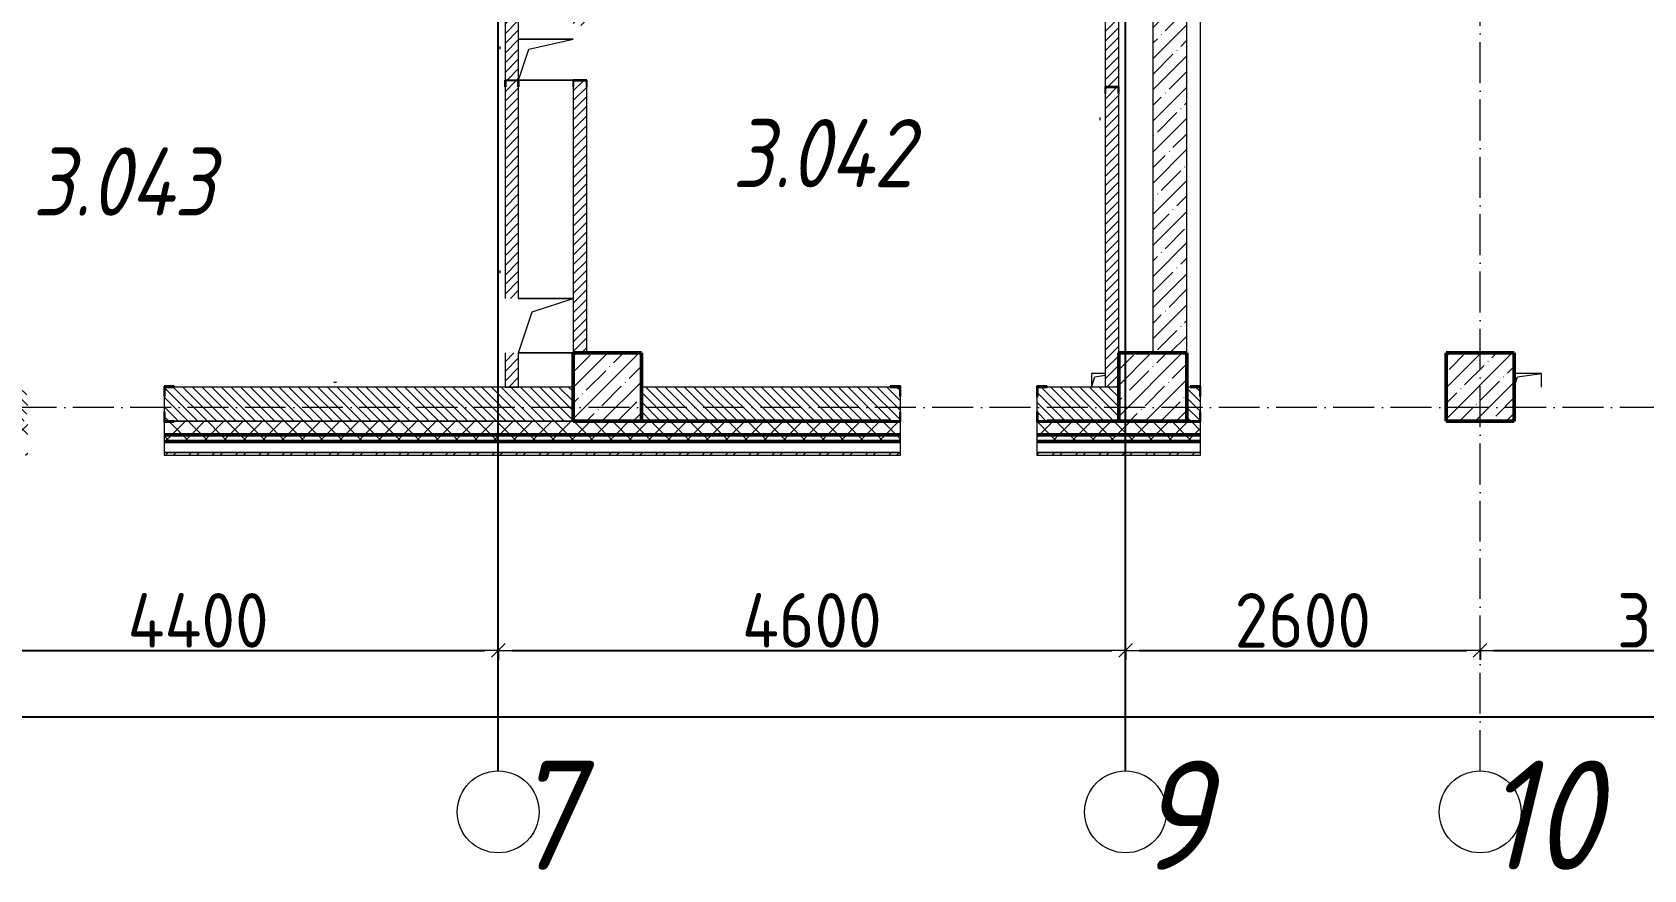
# Model space of a CAD drawing. Header units: millimetres. Extents: x -401725 to 250493, y 305116 to 802890.
# Drawn here: x 148862 to 160679, y 453809 to 459947 of the extents above; entities that cross this region are included whole.
import ezdxf

# ---------------------------------------------------------------- set-up
doc = ezdxf.new("R2010")
doc.units = ezdxf.units.MM
doc.linetypes.add('50_200_ШТРИХ_1Т_ш5_п1_п1_', pattern=[700, 500, -100, 0, -100])
for name, color, linetype, lineweight in [('A-____-____-DIMS', 7, 'Continuous', 9), ('A-DETL-____-OTLN-4', 7, 'Continuous', 18), ('A-FLOR-____-OTLN', 7, 'Continuous', 9), ('A-GENM-____-MCUT', 7, 'Continuous', 25), ('A-GENM-____-OTLN', 7, 'Continuous', 9), ('A-GENM-____-OTLN-1', 7, 'Continuous', 25), ('A-WALL-____-MCUT-1', 7, 'Continuous', 9), ('A-WALL-____-MCUT-2', 7, 'Continuous', 50), ('A-WALL-____-MCUT-3', 7, 'Continuous', 9), ('A-WALL-____-PATT-1', 7, 'Continuous', 9), ('A-WALL-FNSH-MCUT-1', 7, 'Continuous', 9), ('S-COLS-____-MCUT', 7, 'Continuous', 50), ('S-COLS-____-OTLN', 7, 'Continuous', 9), ('S-GRID-____-IDEN', 7, 'Continuous', 9), ('S-GRID-____-OTLN-1', 7, '50_200_ШТРИХ_1Т_ш5_п1_п1_', 9), ('Марки помещений', 7, 'Continuous', 9)]:
    doc.layers.add(name, color=color, linetype=linetype, lineweight=lineweight)
doc.styles.add('ISOCPEUR_I', font='isocpeui.ttf', dxfattribs={"width": 0.9, "height": 2.5})
doc.styles.add('ISOCPEUR_I_2', font='isocpeui.ttf', dxfattribs={"width": 0.85, "height": 2.3})
doc.styles.add('СПДС', font='isocpeur.ttf', dxfattribs={"width": 0.9})
doc.dimstyles.new('Размера А3', dxfattribs={"dimtxt": 200, "dimasz": 100, "dimexe": 70, "dimexo": 100, "dimgap": 20, "dimtad": 1, "dimdec": 0, "dimrnd": 10, "dimzin": 0, "dimdsep": 46, "dimtxsty": 'СПДС', "dimblk": 'ARROWHEAD_6', "dimcen": 1, "dimclrd": 256, "dimclre": 256, "dimclrt": 256, "dimazin": 0, "dimtfac": 1, "dimtdec": 0, "dimtmove": 2, "dimatfit": 3, "dimfxl": 1, "dimtolj": 1, "dimtzin": 0, "dimarcsym": 0})
pattern_1 = [(135, (142429.057, 459015.94), (-35.35534, -35.35534), [])]
pattern_2 = [(45, (142429.06, 459015.94), (-114.0493, 114.0493), []), (45, (142543.1, 459015.94), (-114.0493, 114.0493), [201.612, -40.322, 3.353, -36.97])]
pattern_3 = [(45, (142429.06, 459015.94), (-70.71068, 70.71068), []), (135, (142429.06, 459015.94), (-70.71068, -70.71068), [])]
pattern_4 = [(45, (142429.057, 459015.94), (-35.35534, 35.35534), [])]

# ---------------------------------------------------------------- blocks, each defined once
blk = doc.blocks.new('BSC_Колонна _Прямоугольная - 500х500-V69-АР1_План отверстий 3 этажа в осях 1-64_А-ГГ')
at = {"layer": 'S-COLS-____-OTLN'}
h = blk.add_hatch(dxfattribs=at)
h.set_pattern_fill('FP_106', color=256, style=0, pattern_type=2)
h.set_pattern_definition([(45, (-10650, 1668.96), (-114.0493, 114.0493), []), (45, (-10535.95, 1668.96), (-114.0493, 114.0493), [201.612, -40.322, 3.353, -36.97])])
h.paths.add_polyline_path([(-250, -250), (250, -250), (250, 250), (-250, 250)], flags=0)
at = {"layer": 'S-COLS-____-MCUT'}
for p, q in [((250, 250), (-250, 250)), ((-250, 250), (-250, -250)), ((250, -250), (250, 250)), ((-250, -250), (250, -250))]:
    blk.add_line(p, q, dxfattribs=at)
blk = doc.blocks.new('BSC_Колонна _Прямоугольная - 500х500-V149-АР1_План отверстий 3 этажа в осях 1-64_А-ГГ')
at = {"layer": 'S-COLS-____-OTLN'}
h = blk.add_hatch(dxfattribs=at)
h.set_pattern_fill('FP_172', color=256, style=0, pattern_type=2)
h.set_pattern_definition([(45, (-14650, 1668.96), (-114.0493, 114.0493), []), (45, (-14535.95, 1668.96), (-114.0493, 114.0493), [201.612, -40.322, 3.353, -36.97])])
h.paths.add_polyline_path([(-250, -250), (250, -250), (250, 250), (-250, 250), (-250, -177)], flags=0)
at = {"layer": 'S-COLS-____-MCUT'}
for p, q in [((250, 250), (-250, 250)), ((-250, 250), (-250, -250)), ((250, -250), (250, 250)), ((-250, -250), (250, -250))]:
    blk.add_line(p, q, dxfattribs=at)
blk = doc.blocks.new('Фахверк_СКБ_Уголок - 250_2700-27497298-АР1_План отверстий 3 этажа в осях 1-64_А-ГГ')
at = {"layer": 'A-GENM-____-MCUT'}
for p, q in [((200, 181), (125, 181)), ((125, 181), (125, 106)), ((131, 106), (131, 175)), ((131, 175), (200, 175)), ((200, 175), (200, 181)), ((125, 106), (131, 106)), ((131, -6), (125, -6)), ((125, -6), (125, -81)), ((125, -81), (200, -81)), ((131, -75), (131, -6)), ((200, -75), (131, -75)), ((200, -81), (200, -75))]:
    blk.add_line(p, q, dxfattribs=at)
blk = doc.blocks.new('Фахверк_СКБ_Уголок - 250_2700_1-27501432-АР1_План отверстий 3 этажа в осях 1-64_А-ГГ')
at = {"layer": 'A-GENM-____-MCUT'}
for p, q in [((200, 181), (125, 181)), ((125, 181), (125, 106)), ((131, 106), (131, 175)), ((131, 175), (200, 175)), ((200, 175), (200, 181)), ((125, 106), (131, 106)), ((131, -6), (125, -6)), ((125, -6), (125, -81)), ((125, -81), (200, -81)), ((131, -75), (131, -6)), ((200, -75), (131, -75)), ((200, -81), (200, -75))]:
    blk.add_line(p, q, dxfattribs=at)
blk = doc.blocks.new('154_Фахверк_СКБ_Швеллер - Тип_100_3960-28331862-АР1_План отверстий 3 этажа в осях 1-64_А-ГГ')
at = {"layer": 'A-GENM-____-MCUT'}
for p, q in [((175, 50), (125, 50)), ((125, 50), (125, -50)), ((128, 47), (175, 47)), ((128, -47), (128, 47)), ((175, 47), (175, 50)), ((125, -50), (175, -50)), ((175, -47), (128, -47)), ((175, -50), (175, -47))]:
    blk.add_line(p, q, dxfattribs=at)
blk = doc.blocks.new('154_Фахверк_СКБ_Швеллер - Тип_100_3960-28333271-АР1_План отверстий 3 этажа в осях 1-64_А-ГГ')
at = {"layer": 'A-GENM-____-MCUT'}
for p, q in [((125, 50), (175, 50)), ((125, -50), (125, 50)), ((128, 47), (128, -47)), ((175, 47), (128, 47)), ((175, 50), (175, 47)), ((175, -50), (125, -50)), ((128, -47), (175, -47)), ((175, -47), (175, -50))]:
    blk.add_line(p, q, dxfattribs=at)
blk = doc.blocks.new('AR_Отверстие прямоугольное _в плите_ - AR_Отверстие прямоугольное _в плите_-30459211-АР1_План отверстий 3 этажа в осях 1-64_А-ГГ')
at = {"layer": 'A-GENM-____-OTLN'}
for p, q in [((200, 200), (-200, 200)), ((-100, 100), (200, 200)), ((-200, -200), (-100, 100)), ((-200, -200), (200, -200))]:
    blk.add_line(p, q, dxfattribs=at)
blk = doc.blocks.new('AR_Отверстие прямоугольное _в плите_ - AR_Отверстие прямоугольное _в плите_-30459214-АР1_План отверстий 3 этажа в осях 1-64_А-ГГ')
at = {"layer": 'A-GENM-____-OTLN'}
for p, q in [((200, 150), (-200, 150)), ((-125, 75), (200, 150)), ((-200, -150), (-125, 75)), ((-200, -150), (200, -150))]:
    blk.add_line(p, q, dxfattribs=at)
blk = doc.blocks.new('AR_Отверстие прямоугольное _в плите_ - AR_Отверстие прямоугольное _в плите_-V176-АР1_План отверстий 3 этажа в осях 1-64_А-ГГ')
at = {"layer": 'A-GENM-____-OTLN'}
for p, q in [((0, 50), (-100, 50)), ((-100, 50), (-100, -50)), ((-100, -50), (-75, 25)), ((-75, 25), (0, 36))]:
    blk.add_line(p, q, dxfattribs=at)
blk = doc.blocks.new('AR_Отверстие прямоугольное _в плите_ - AR_Отверстие прямоугольное _в плите_-30510712-АР1_План отверстий 3 этажа в осях 1-64_А-ГГ')
at = {"layer": 'A-GENM-____-OTLN'}
for p, q in [((100, 50), (-100, 50)), ((-100, -50), (-75, 25)), ((-75, 25), (100, 50)), ((100, -50), (100, 50))]:
    blk.add_line(p, q, dxfattribs=at)
blk = doc.blocks.new('Ось сетки - Круг_Ø6_00__ISO-2_5_0_9K_-25732049-АР1_План отверстий 3 этажа в осях 1-64_А-ГГ')
at = {"layer": 'S-GRID-____-IDEN'}
blk.add_circle((0, 0), 3, dxfattribs=at)
blk = doc.blocks.new('ARROWHEAD_6')
at = {"color": 0, "linetype": 'Continuous'}
for p, q in [((0, 0), (-1, 0)), ((-0.5, -0.5), (0.5, 0.5))]:
    blk.add_line(p, q, dxfattribs=at)
blk = doc.blocks.new('*D2516')
at = {"layer": 'A-____-____-DIMS', "lineweight": -2, "transparency": 16777216}
for p, q in [((147879, 455423), (147879, 455347)), ((147979, 455417), (152179, 455417)), ((152279, 455423), (152279, 455347))]:
    blk.add_line(p, q, dxfattribs=at)
at = {"layer": 'Defpoints', "color": 0, "transparency": 16777216}
for p in [(147879, 455523), (152279, 455523), (152279, 455417)]:
    blk.add_point(p, dxfattribs=at)
at = {"layer": 'A-____-____-DIMS', "lineweight": -2, "transparency": 16777216, "xscale": 100, "yscale": 100, "zscale": 100, "rotation": 180}
blk.add_blockref('ARROWHEAD_6', (147879, 455417), dxfattribs=at)
at = {"layer": 'A-____-____-DIMS', "lineweight": -2, "transparency": 16777216, "xscale": 100, "yscale": 100, "zscale": 100}
blk.add_blockref('ARROWHEAD_6', (152279, 455417), dxfattribs=at)
at = {"layer": 'A-____-____-DIMS', "transparency": 16777216, "insert": (150079, 455637), "char_height": 400, "attachment_point": 5, "style": 'СПДС'}
blk.add_mtext('\\A1;4400', dxfattribs=at)
blk = doc.blocks.new('*D2517')
at = {"layer": 'A-____-____-DIMS', "lineweight": -2, "transparency": 16777216}
for p, q in [((152279, 455423), (152279, 455347)), ((152379, 455417), (156779, 455417)), ((156879, 455423), (156879, 455347))]:
    blk.add_line(p, q, dxfattribs=at)
at = {"layer": 'Defpoints', "color": 0, "transparency": 16777216}
for p in [(152279, 455523), (156879, 455523), (156879, 455417)]:
    blk.add_point(p, dxfattribs=at)
at = {"layer": 'A-____-____-DIMS', "lineweight": -2, "transparency": 16777216, "xscale": 100, "yscale": 100, "zscale": 100, "rotation": 180}
blk.add_blockref('ARROWHEAD_6', (152279, 455417), dxfattribs=at)
at = {"layer": 'A-____-____-DIMS', "lineweight": -2, "transparency": 16777216, "xscale": 100, "yscale": 100, "zscale": 100}
blk.add_blockref('ARROWHEAD_6', (156879, 455417), dxfattribs=at)
at = {"layer": 'A-____-____-DIMS', "transparency": 16777216, "insert": (154579, 455637), "char_height": 400, "attachment_point": 5, "style": 'СПДС'}
blk.add_mtext('\\A1;4600', dxfattribs=at)
blk = doc.blocks.new('*D2518')
at = {"layer": 'A-____-____-DIMS', "lineweight": -2, "transparency": 16777216}
for p, q in [((156879, 455423), (156879, 455347)), ((156979, 455417), (159379, 455417)), ((159479, 455423), (159479, 455347))]:
    blk.add_line(p, q, dxfattribs=at)
at = {"layer": 'Defpoints', "color": 0, "transparency": 16777216}
for p in [(156879, 455523), (159479, 455523), (159479, 455417)]:
    blk.add_point(p, dxfattribs=at)
at = {"layer": 'A-____-____-DIMS', "lineweight": -2, "transparency": 16777216, "xscale": 100, "yscale": 100, "zscale": 100, "rotation": 180}
blk.add_blockref('ARROWHEAD_6', (156879, 455417), dxfattribs=at)
at = {"layer": 'A-____-____-DIMS', "lineweight": -2, "transparency": 16777216, "xscale": 100, "yscale": 100, "zscale": 100}
blk.add_blockref('ARROWHEAD_6', (159479, 455417), dxfattribs=at)
at = {"layer": 'A-____-____-DIMS', "transparency": 16777216, "insert": (158179, 455637), "char_height": 400, "attachment_point": 5, "style": 'СПДС'}
blk.add_mtext('\\A1;2600', dxfattribs=at)
blk = doc.blocks.new('*D2519')
at = {"layer": 'A-____-____-DIMS', "lineweight": -2, "transparency": 16777216}
for p, q in [((159479, 455423), (159479, 455347)), ((159579, 455417), (162379, 455417)), ((162479, 455423), (162479, 455347))]:
    blk.add_line(p, q, dxfattribs=at)
at = {"layer": 'Defpoints', "color": 0, "transparency": 16777216}
for p in [(159479, 455523), (162479, 455523), (162479, 455417)]:
    blk.add_point(p, dxfattribs=at)
at = {"layer": 'A-____-____-DIMS', "lineweight": -2, "transparency": 16777216, "xscale": 100, "yscale": 100, "zscale": 100, "rotation": 180}
blk.add_blockref('ARROWHEAD_6', (159479, 455417), dxfattribs=at)
at = {"layer": 'A-____-____-DIMS', "lineweight": -2, "transparency": 16777216, "xscale": 100, "yscale": 100, "zscale": 100}
blk.add_blockref('ARROWHEAD_6', (162479, 455417), dxfattribs=at)
at = {"layer": 'A-____-____-DIMS', "transparency": 16777216, "insert": (160979, 455637), "char_height": 400, "attachment_point": 5, "style": 'СПДС'}
blk.add_mtext('\\A1;3000', dxfattribs=at)
blk = doc.blocks.new('*D2543')
at = {"layer": 'A-____-____-DIMS', "lineweight": -2, "transparency": 16777216}
for p, q in [((140079, 454935), (140079, 454859)), ((140179, 454929), (243479, 454929)), ((243579, 454935), (243579, 454859))]:
    blk.add_line(p, q, dxfattribs=at)
at = {"layer": 'Defpoints', "color": 0, "transparency": 16777216}
for p in [(140079, 455035), (243579, 455035), (243579, 454929)]:
    blk.add_point(p, dxfattribs=at)
at = {"layer": 'A-____-____-DIMS', "lineweight": -2, "transparency": 16777216, "xscale": 100, "yscale": 100, "zscale": 100, "rotation": 180}
blk.add_blockref('ARROWHEAD_6', (140079, 454929), dxfattribs=at)
at = {"layer": 'A-____-____-DIMS', "lineweight": -2, "transparency": 16777216, "xscale": 100, "yscale": 100, "zscale": 100}
blk.add_blockref('ARROWHEAD_6', (243579, 454929), dxfattribs=at)
at = {"layer": 'A-____-____-DIMS', "transparency": 16777216, "insert": (191829, 455149), "char_height": 400, "attachment_point": 5, "style": 'СПДС'}
blk.add_mtext('\\A1;103500', dxfattribs=at)

msp = doc.modelspace()

# ---------------------------------------------------------------- hatches: boundary and pattern name
at = {"layer": 'A-WALL-____-PATT-1'}
h = msp.add_hatch(dxfattribs=at)
h.set_pattern_fill('FP_5', color=256, style=0, pattern_type=2)
h.set_pattern_definition(pattern_4)
h.paths.add_polyline_path([(156729.0567, 457346.983), (156829.0567, 457346.983), (156829.0567, 459496.983), (156826.0567, 459496.983), (156826.0567, 459543.983), (156732.0567, 459543.983), (156732.0567, 459496.983), (156729.0567, 459496.983), (156729.0567, 457596.983)], flags=0)
h.paths.add_polyline_path([(156826.0567, 459546.983), (156829.0567, 459546.983), (156829.0567, 461246.983), (156729.0567, 461246.983), (156729.0567, 459546.983), (156781.2306, 459546.983)], flags=0)
h.paths.add_polyline_path([(156729.0567, 461746.983), (156829.0567, 461746.983), (156829.0567, 463996.983), (156729.0567, 463996.983), (156729.0567, 461946.983)], flags=0)
h.paths.add_polyline_path([(156808.7177, 464296.983), (156829.0567, 464296.983), (156829.0567, 464896.983), (156729.0567, 464896.983), (156729.0567, 464296.983), (156808.0041, 464296.983)], flags=0)
h = msp.add_hatch(dxfattribs=at)
h.set_pattern_fill('FP_38', color=256, style=0, pattern_type=2)
h.set_pattern_definition(pattern_2)
h.paths.add_polyline_path([(157079.0567, 457596.983), (157329.0567, 457596.983), (157329.0567, 464196.983), (157079.0567, 464196.983), (157079.0567, 458029.9335)], flags=0)
h.paths.add_polyline_path([(157079.0567, 464396.983), (157329.0567, 464396.983), (157329.0567, 464596.983), (157079.0567, 464596.983)], flags=0)
h = msp.add_hatch(dxfattribs=at)
h.set_pattern_fill('FP_5', color=256, style=0, pattern_type=2)
h.set_pattern_definition(pattern_4)
h.paths.add_polyline_path([(152429.0567, 457346.983), (152429.0567, 457596.983), (152329.0567, 457596.983), (152329.0567, 457346.983)], flags=0)
h.paths.add_polyline_path([(152329.0567, 457996.983), (152429.0567, 457996.983), (152429.0567, 459546.983), (152426.0567, 459546.983), (152426.0567, 459593.983), (152332.0567, 459593.983), (152332.0567, 459546.983), (152329.0567, 459546.983), (152329.0567, 458029.9335)], flags=0)
h.paths.add_polyline_path([(152332.2482, 459596.983), (152429.0567, 459596.983), (152429.0567, 461396.983), (152329.0567, 461396.983), (152329.0567, 459596.983), (152332.0567, 459596.983)], flags=0)
h.paths.add_polyline_path([(152426.0567, 461799.983), (152426.0567, 461846.983), (152429.0567, 461846.983), (152429.0567, 461946.983), (152329.0567, 461946.983), (152329.0567, 461846.983), (152332.0567, 461846.983), (152332.0567, 461799.983)], flags=0)
h = msp.add_hatch(dxfattribs=at)
h.set_pattern_fill('FP_5', color=256, style=0, pattern_type=2)
h.set_pattern_definition(pattern_4)
h.paths.add_polyline_path([(152929.0567, 457596.983), (152929.0567, 459546.983), (152926.0567, 459546.983), (152926.0567, 459593.983), (152832.0567, 459593.983), (152832.0567, 459546.983), (152829.0567, 459546.983), (152829.0567, 457596.983)], flags=0)
h.paths.add_polyline_path([(152929.0567, 459996.983), (152929.0567, 461946.983), (152829.0567, 461946.983), (152829.0567, 459996.983)], flags=0)
h = msp.add_hatch(dxfattribs=at)
h.set_pattern_fill('FP_6', color=256, style=0, pattern_type=2)
h.set_pattern_definition(pattern_1)
h.paths.add_polyline_path([(152829.0567, 457096.983), (152829.0567, 457346.983), (149835.0567, 457346.983), (149835.0567, 457277.983), (149829.0567, 457277.983), (149829.0567, 457165.983), (149835.0567, 457165.983), (149835.0567, 457096.983), (151252.7013, 457096.983)], flags=0)
h.paths.add_polyline_path([(148601.5048, 457096.983), (148823.0567, 457096.983), (148823.0567, 457165.983), (148829.0567, 457165.983), (148829.0567, 457277.983), (148823.0567, 457277.983), (148823.0567, 457346.983), (148229.0567, 457346.983), (148229.0567, 457096.983)], flags=0)
h = msp.add_hatch(dxfattribs=at)
h.set_pattern_fill('FP_6', color=256, style=0, pattern_type=2)
h.set_pattern_definition(pattern_1)
h.paths.add_polyline_path([(154787.6298, 457096.983), (155223.0567, 457097.7724), (155223.0567, 457165.983), (155229.0567, 457165.983), (155229.0567, 457277.983), (155223.0567, 457277.983), (155223.0567, 457346.983), (153329.0567, 457346.983), (153329.0567, 457096.983)], flags=0)
h.paths.add_polyline_path([(156829.0567, 457096.983), (156829.0567, 457346.983), (156235.0567, 457346.983), (156235.0567, 457277.983), (156229.0567, 457277.983), (156229.0567, 457165.983), (156235.0567, 457165.983), (156235.0567, 457096.983), (156555.0941, 457096.983)], flags=0)
h = msp.add_hatch(dxfattribs=at)
h.set_pattern_fill('FP_6', color=256, style=0, pattern_type=2)
h.set_pattern_definition(pattern_1)
h.paths.add_polyline_path([(157329.0567, 457096.983), (157423.0567, 457096.983), (157423.0567, 457165.983), (157429.0567, 457165.983), (157429.0567, 457277.983), (157423.0567, 457277.983), (157423.0567, 457346.983), (157329.0567, 457346.983), (157329.0567, 457169.9031)], flags=0)
h = msp.add_hatch(dxfattribs=at)
h.set_pattern_fill('FP_1', color=256, style=0, pattern_type=2)
h.set_pattern_definition(pattern_3)
h.paths.add_polyline_path([(243179.0567, 456996.983), (243679.0567, 456996.983), (243679.0567, 457096.983), (234654.0567, 457096.983), (234654.0567, 457090.983), (234579.0567, 457090.983), (234579.0567, 456996.983), (243160.8442, 456996.983)], flags=0)
h.paths.add_polyline_path([(231672.3263, 456996.983), (232779.0567, 456996.983), (232779.0567, 457090.983), (232704.0567, 457090.983), (232704.0567, 457096.983), (224829.0567, 457096.983), (224829.0567, 456996.983), (231429.0567, 456996.983)], flags=0)
h.paths.add_polyline_path([(223829.0567, 456996.983), (223829.0567, 457096.983), (222704.0567, 457096.983), (222704.0567, 457090.983), (222629.0567, 457090.983), (222629.0567, 456996.983), (223718.737, 456996.983)], flags=0)
h.paths.add_polyline_path([(220829.0567, 456996.983), (220829.0567, 457090.983), (220754.0567, 457090.983), (220754.0567, 457096.983), (219704.0567, 457096.983), (219704.0567, 457090.983), (219629.0567, 457090.983), (219629.0567, 456996.983), (220183.8085, 456996.983)], flags=0)
h.paths.add_polyline_path([(217829.0567, 456996.983), (217829.0567, 457096.983), (216704.0567, 457096.983), (216704.0567, 457090.983), (216629.0567, 457090.983), (216629.0567, 456996.983), (216704.0567, 456996.983)], flags=0)
h.paths.add_polyline_path([(213429.0567, 456996.983), (214829.0567, 456996.983), (214829.0567, 457096.983), (213504.0567, 457096.983), (213504.0567, 457090.983), (213429.0567, 457090.983)], flags=0)
h.paths.add_polyline_path([(211346.487, 456996.983), (211629.0567, 456996.983), (211629.0567, 457090.983), (211554.0567, 457090.983), (211554.0567, 457096.983), (210504.0567, 457096.983), (210504.0567, 457090.983), (210429.0567, 457090.983), (210429.0567, 456996.983), (210462.7549, 456996.983)], flags=0)
h.paths.add_polyline_path([(208629.0567, 456996.983), (208629.0567, 457096.983), (207504.0567, 457096.983), (207504.0567, 457090.983), (207429.0567, 457090.983), (207429.0567, 456996.983), (207504.0567, 456996.983)], flags=0)
h.paths.add_polyline_path([(205279.0567, 456996.983), (205629.0567, 456996.983), (205629.0567, 457090.983), (205554.0567, 457090.983), (205554.0567, 457096.983), (204504.0567, 457096.983), (204504.0567, 457090.983), (204429.0567, 457090.983), (204429.0567, 456996.983), (205160.362, 456996.983)], flags=0)
h.paths.add_polyline_path([(202629.0567, 456996.983), (202629.0567, 457090.983), (202554.0567, 457090.983), (202554.0567, 457096.983), (201504.0567, 457096.983), (201504.0567, 457090.983), (201429.0567, 457090.983), (201429.0567, 456996.983), (202509.1656, 456996.983)], flags=0)
h.paths.add_polyline_path([(199629.0567, 456996.983), (199629.0567, 457090.983), (199554.0567, 457090.983), (199554.0567, 457096.983), (198504.0567, 457096.983), (198504.0567, 457090.983), (198429.0567, 457090.983), (198429.0567, 456996.983), (198974.237, 456996.983)], flags=0)
h.paths.add_polyline_path([(195439.3085, 456996.983), (196629.0567, 456996.983), (196629.0567, 457090.983), (196554.0567, 457090.983), (196554.0567, 457096.983), (195504.0567, 457096.983), (195504.0567, 457090.983), (195429.0567, 457090.983), (195429.0567, 456996.983), (195435.0567, 456996.983)], flags=0)
h.paths.add_polyline_path([(192429.0567, 456996.983), (193629.0567, 456996.983), (193629.0567, 457090.983), (193554.0567, 457090.983), (193554.0567, 457096.983), (192504.0567, 457096.983), (192504.0567, 457090.983), (192429.0567, 457090.983)], flags=0)
h.paths.add_polyline_path([(187485.7192, 456996.983), (187629.0567, 456996.983), (187629.0567, 457090.983), (187554.0567, 457090.983), (187554.0567, 457096.983), (186504.0567, 457096.983), (186504.0567, 457090.983), (186429.0567, 457090.983), (186429.0567, 456996.983), (187279.0567, 456996.983)], flags=0)
h.paths.add_polyline_path([(184629.0567, 456996.983), (184629.0567, 457090.983), (184554.0567, 457090.983), (184554.0567, 457096.983), (183504.0567, 457096.983), (183504.0567, 457090.983), (183429.0567, 457090.983), (183429.0567, 456996.983), (184623.0567, 456996.983)], flags=0)
h.paths.add_polyline_path([(181299.5942, 456996.983), (181629.0567, 456996.983), (181629.0567, 457090.983), (181554.0567, 457091.6258), (181554.0567, 457096.983), (180229.0567, 457096.983), (180229.0567, 456996.983)], flags=0)
h.paths.add_polyline_path([(177764.6656, 456996.983), (178429.0567, 456996.983), (178429.0567, 457090.983), (178354.0567, 457090.983), (178354.0567, 457096.983), (177229.0567, 457096.983), (177229.0567, 456996.983)], flags=0)
h.paths.add_polyline_path([(175429.0567, 456996.983), (175429.0567, 457090.983), (175354.0567, 457090.983), (175354.0567, 457096.983), (174304.0567, 457096.983), (174304.0567, 457090.983), (174229.0567, 457090.983), (174229.737, 456996.983), (175423.0567, 456996.983)], flags=0)
h.paths.add_polyline_path([(172429.0567, 456996.983), (172429.0567, 457090.983), (172354.0567, 457090.983), (172354.0567, 457096.983), (171229.0567, 457096.983), (171229.0567, 456996.983), (171578.5406, 456996.983)], flags=0)
h.paths.add_polyline_path([(169429.0567, 456996.983), (169429.0567, 457090.983), (169354.0567, 457090.983), (169354.0567, 457096.983), (168229.0567, 457096.983), (168229.0567, 456996.983), (168927.3441, 456996.983)], flags=0)
h.paths.add_polyline_path([(166429.0567, 456996.983), (166429.0567, 457090.983), (166354.0567, 457090.983), (166354.0567, 457096.983), (165304.0567, 457096.983), (165304.0567, 457090.983), (165229.0567, 457090.983), (165229.0567, 456996.983), (165392.4156, 456996.983)], flags=0)
h.paths.add_polyline_path([(156555.0941, 456996.983), (157429.0567, 456996.983), (157429.0567, 457090.983), (157354.0567, 457090.983), (157354.0567, 457096.983), (156304.0567, 457096.983), (156304.0567, 457090.983), (156229.0567, 457090.983), (156229.0567, 456996.983)], flags=0)
h.paths.add_polyline_path([(154787.6298, 456996.983), (155229.0567, 456996.983), (155229.0567, 457090.983), (155154.0567, 457090.983), (155154.0567, 457096.983), (149904.0567, 457096.983), (149904.0567, 457090.983), (149829.0567, 457090.983), (149829.0567, 456996.983), (153329.0567, 456996.983)], flags=0)
h.paths.add_polyline_path([(147717.7727, 456996.983), (148829.0567, 456996.983), (148829.0567, 457090.983), (148754.0567, 457090.983), (148754.0567, 457096.983), (139979.0567, 457096.983), (139979.0567, 456996.983), (145950.3084, 456996.983)], flags=0)
h = msp.add_hatch(dxfattribs=at)
h.set_pattern_fill('FP_1', color=256, style=0, pattern_type=2)
h.set_pattern_definition(pattern_3)
h.paths.add_polyline_path([(243679.0567, 456946.983), (243779.0567, 456946.983), (243779.0567, 456996.983), (234579.0567, 456996.983), (234579.0567, 456946.983), (243160.8442, 456946.983)], flags=0)
h.paths.add_polyline_path([(231672.3263, 456946.983), (232779.0567, 456946.983), (232779.0567, 456996.983), (224829.0567, 456996.983), (224829.0567, 456946.983), (230788.5942, 456946.983)], flags=0)
h.paths.add_polyline_path([(223718.737, 456946.983), (223829.0567, 456946.983), (223829.0567, 456996.983), (222629.0567, 456996.983), (222629.0567, 456946.983), (222835.0049, 456946.983)], flags=0)
h.paths.add_polyline_path([(219629.0567, 456946.983), (220829.0567, 456946.983), (220829.0567, 456996.983), (219629.0567, 456996.983)], flags=0)
h.paths.add_polyline_path([(216648.8799, 456946.983), (217829.0567, 456946.983), (217829.0567, 456996.983), (216629.0567, 456996.983), (216629.0567, 456946.983)], flags=0)
h.paths.add_polyline_path([(214829.0567, 456946.983), (214829.0567, 456996.983), (213429.0567, 456996.983), (213429.0567, 456946.983), (213997.6835, 456946.983)], flags=0)
h.paths.add_polyline_path([(211629.0567, 456946.983), (211629.0567, 456996.983), (210429.0567, 456996.983), (210429.0567, 456946.983), (211346.487, 456946.983)], flags=0)
h.paths.add_polyline_path([(208629.0567, 456946.983), (208629.0567, 456996.983), (207429.0567, 456996.983), (207429.0567, 456946.983)], flags=0)
h.paths.add_polyline_path([(205629.0567, 456946.983), (205629.0567, 456996.983), (204429.0567, 456996.983), (204429.0567, 456946.983), (205160.362, 456946.983)], flags=0)
h.paths.add_polyline_path([(201429.0567, 456946.983), (202629.0567, 456946.983), (202629.0567, 456996.983), (201429.0567, 456996.983)], flags=0)
h.paths.add_polyline_path([(198429.0567, 456946.983), (199629.0567, 456946.983), (199629.0567, 456996.983), (198429.0567, 456996.983)], flags=0)
h.paths.add_polyline_path([(195439.3085, 456946.983), (196629.0567, 456946.983), (196629.0567, 456996.983), (195429.0567, 456996.983), (195429.0567, 456946.983)], flags=0)
h.paths.add_polyline_path([(193629.0567, 456946.983), (193629.0567, 456996.983), (192429.0567, 456996.983), (192429.0567, 456946.983), (192788.112, 456946.983)], flags=0)
h.paths.add_polyline_path([(187485.7192, 456946.983), (187629.0567, 456946.983), (187629.0567, 456996.983), (186429.0567, 456996.983), (186429.0567, 456946.983), (186601.987, 456946.983)], flags=0)
h.paths.add_polyline_path([(184629.0567, 456946.983), (184629.0567, 456996.983), (183429.0567, 456996.983), (183429.0567, 456946.983), (183950.7906, 456946.983)], flags=0)
h.paths.add_polyline_path([(181299.5942, 456946.983), (181629.0567, 456946.983), (181629.0567, 456996.983), (180229.0567, 456996.983), (180229.0567, 456946.983)], flags=0)
h.paths.add_polyline_path([(178429.0567, 456946.983), (178429.0567, 456996.983), (177229.0567, 456996.983), (177229.0567, 456946.983), (177764.6656, 456946.983)], flags=0)
h.paths.add_polyline_path([(175429.0567, 456946.983), (175429.0567, 456996.983), (174229.0567, 456996.983), (174229.737, 456946.983)], flags=0)
h.paths.add_polyline_path([(172429.0567, 456946.983), (172429.0567, 456996.983), (171229.0567, 456996.983), (171229.0567, 456946.983), (171578.5406, 456946.983)], flags=0)
h.paths.add_polyline_path([(169429.0567, 456946.983), (169429.0567, 456996.983), (168229.0567, 456996.983), (168229.0567, 456946.983), (168927.3441, 456946.983)], flags=0)
h.paths.add_polyline_path([(165392.4156, 456946.983), (166429.0567, 456946.983), (166429.0567, 456996.983), (165229.0567, 456996.983), (165229.0567, 456946.983)], flags=0)
h.paths.add_polyline_path([(156229.0567, 456946.983), (157429.0567, 456946.983), (157429.0567, 456996.983), (156229.0567, 456996.983)], flags=0)
h.paths.add_polyline_path([(155229.0567, 456946.983), (155229.0567, 456996.983), (149829.0567, 456996.983), (149829.0567, 456946.983), (154787.6298, 456946.983)], flags=0)
h.paths.add_polyline_path([(148601.5048, 456946.983), (148829.0567, 456946.983), (148829.0567, 456996.983), (139879.0567, 456996.983), (139879.0567, 456946.983), (147717.7727, 456946.983)], flags=0)
h = msp.add_hatch(dxfattribs=at)
h.set_pattern_fill('FP_3', color=256, style=0, pattern_type=2)
h.set_pattern_definition([(45, (142429.06, 459015.94), (-85.5366, 85.5366), []), (45, (142486.08, 459015.94), (-85.5366, 85.5366), [])])
h.paths.add_polyline_path([(180744.0567, 456846.983), (180744.0567, 456866.983), (180230.0567, 456866.983), (180230.0567, 456846.983)], flags=0)
h.paths.add_polyline_path([(178429.0567, 456846.983), (178429.0567, 456866.983), (177229.0567, 456866.983), (177229.0567, 456846.983), (177764.6656, 456846.983)], flags=0)
h.paths.add_polyline_path([(175429.0567, 456846.983), (175429.0567, 456866.983), (174230.0567, 456866.983), (174230.0567, 456846.983)], flags=0)
h.paths.add_polyline_path([(172429.0567, 456846.983), (172429.0567, 456866.983), (171229.0567, 456866.983), (171229.0567, 456846.983), (171578.5406, 456846.983)], flags=0)
h.paths.add_polyline_path([(168927.3441, 456846.983), (169429.0567, 456846.983), (169429.0567, 456866.983), (168230.0567, 456866.983), (168230.0567, 456846.983)], flags=0)
h.paths.add_polyline_path([(166429.0567, 456846.983), (166429.0567, 456866.983), (165229.0567, 456866.983), (165229.0567, 456846.983), (165392.4156, 456846.983)], flags=0)
h.paths.add_polyline_path([(156555.0941, 456846.983), (157429.0567, 456846.983), (157429.0567, 456866.983), (156229.0567, 456866.983), (156229.0567, 456846.983)], flags=0)
h.paths.add_polyline_path([(155229.0567, 456846.983), (155229.0567, 456866.983), (149829.0567, 456866.983), (149829.0567, 456846.983), (154787.6298, 456846.983)], flags=0)
h.paths.add_polyline_path([(148601.5048, 456846.983), (148829.0567, 456846.983), (148829.0567, 456866.983), (139749.0567, 456866.983), (139749.0567, 456846.983), (147717.7727, 456846.983)], flags=0)
at = {"layer": 'S-COLS-____-OTLN'}
h = msp.add_hatch(dxfattribs=at)
h.set_pattern_fill('FP_38', color=256, style=0, pattern_type=2)
h.set_pattern_definition(pattern_2)
h.paths.add_polyline_path([(159229.0567, 457096.983), (159729.0567, 457096.983), (159729.0567, 457596.983), (159229.0567, 457596.983)], flags=0)

# ---------------------------------------------------------------- linework, layer by layer
at = {"color": 251, "ltscale": 0.6, "true_color": 0x636466}
for p, q in [((152279.0567, 454533.3346), (152279.0567, 508896.9006)), ((156879.0567, 454533.3346), (156879.0567, 508896.9006))]:
    msp.add_line(p, q, dxfattribs=at)
at = {"layer": 'A-DETL-____-OTLN-4'}
msp.add_line((157429.0567, 457352.983), (157429.0567, 464496.983), dxfattribs=at)
at = {"layer": 'A-FLOR-____-OTLN'}
for p, q in [((152429.0567, 459896.983), (152829.0567, 459896.983)), ((152829.0567, 459596.983), (152429.0567, 459596.983)), ((152429.0567, 457996.983), (152829.0567, 457996.983)), ((152829.0567, 457596.983), (152429.0567, 457596.983))]:
    msp.add_line(p, q, dxfattribs=at)
at = {"layer": 'A-WALL-____-MCUT-1'}
for p, q in [((157079.0567, 464196.983), (157079.0567, 457596.983)), ((157329.0567, 457596.983), (157329.0567, 464196.983))]:
    msp.add_line(p, q, dxfattribs=at)
at = {"layer": 'A-WALL-____-MCUT-2'}
for p, q in [((155154.0567, 457096.983), (153329.0567, 457096.983)), ((153329.0567, 457096.983), (155154.0567, 457096.983)), ((156829.0567, 457096.983), (156304.0567, 457096.983)), ((156304.0567, 457096.983), (156829.0567, 457096.983)), ((157354.0567, 457096.983), (157329.0567, 457096.983)), ((157329.0567, 457096.983), (157354.0567, 457096.983)), ((149829.0567, 456996.983), (155229.0567, 456996.983)), ((156229.0567, 456996.983), (157429.0567, 456996.983)), ((149829.0567, 456946.983), (155229.0567, 456946.983)), ((156229.0567, 456946.983), (157429.0567, 456946.983))]:
    msp.add_line(p, q, dxfattribs=at)
at = {"layer": 'A-WALL-____-MCUT-3'}
for p, q in [((152829.0567, 457346.983), (149904.0567, 457346.983)), ((155154.0567, 457346.983), (153329.0567, 457346.983)), ((156829.0567, 457346.983), (156304.0567, 457346.983)), ((157354.0567, 457346.983), (157329.0567, 457346.983)), ((149829.0567, 457277.983), (149829.0567, 457165.983)), ((155229.0567, 457165.983), (155229.0567, 457277.983)), ((156229.0567, 457277.983), (156229.0567, 457165.983)), ((157429.0567, 457165.983), (157429.0567, 457277.983)), ((149829.0567, 457090.983), (149829.0567, 456866.983)), ((149904.0567, 457096.983), (152829.0567, 457096.983)), ((152829.0567, 457096.983), (149904.0567, 457096.983)), ((155229.0567, 456866.983), (155229.0567, 457090.983)), ((156229.0567, 457090.983), (156229.0567, 456866.983)), ((157429.0567, 456866.983), (157429.0567, 457090.983)), ((149829.0567, 456866.983), (155229.0567, 456866.983)), ((156229.0567, 456866.983), (157429.0567, 456866.983))]:
    msp.add_line(p, q, dxfattribs=at)
at = {"layer": 'A-WALL-FNSH-MCUT-1'}
for p, q in [((152329.0567, 461396.983), (152329.0567, 459596.983)), ((152429.0567, 459596.983), (152429.0567, 461396.983)), ((156729.0567, 461246.983), (156729.0567, 459546.983)), ((156829.0567, 459546.983), (156829.0567, 461246.983)), ((152294.0567, 459821.983), (152294.0567, 459841.983)), ((152329.0567, 459546.983), (152329.0567, 457996.983)), ((152429.0567, 457996.983), (152429.0567, 459546.983)), ((152829.0567, 459546.983), (152829.0567, 457596.983)), ((152929.0567, 457596.983), (152929.0567, 459546.983)), ((156729.0567, 459496.983), (156729.0567, 457346.983)), ((156829.0567, 457596.983), (156829.0567, 459496.983)), ((156694.0567, 459301.983), (156694.0567, 459321.983)), ((152294.0567, 458181.983), (152294.0567, 458201.983)), ((152329.0567, 457596.983), (152329.0567, 457346.983)), ((152429.0567, 457346.983), (152429.0567, 457596.983)), ((151074.0567, 457381.983), (151094.0567, 457381.983)), ((152329.0567, 457346.983), (152429.0567, 457346.983)), ((155229.0567, 456866.983), (149829.0567, 456866.983)), ((149829.0567, 456866.983), (149829.0567, 456846.983)), ((149829.0567, 456846.983), (155229.0567, 456846.983)), ((155229.0567, 456846.983), (155229.0567, 456866.983)), ((157429.0567, 456866.983), (156229.0567, 456866.983)), ((156229.0567, 456866.983), (156229.0567, 456846.983)), ((156229.0567, 456846.983), (157429.0567, 456846.983)), ((157429.0567, 456846.983), (157429.0567, 456866.983))]:
    msp.add_line(p, q, dxfattribs=at)
at = {"layer": 'S-COLS-____-MCUT'}
for p, q in [((159729.0567, 457596.983), (159229.0567, 457596.983)), ((159229.0567, 457596.983), (159229.0567, 457096.983)), ((159729.0567, 457096.983), (159729.0567, 457596.983)), ((159229.0567, 457096.983), (159729.0567, 457096.983))]:
    msp.add_line(p, q, dxfattribs=at)
at = {"layer": 'S-GRID-____-OTLN-1', "color": 251, "ltscale": 0.6, "true_color": 0x636466}
for p, q in [((159479.0567, 454533.3346), (159479.0567, 508896.9006)), ((246503.4633, 457196.983), (137760.2865, 457196.983))]:
    msp.add_line(p, q, dxfattribs=at)

# ---------------------------------------------------------------- block references
at = {"layer": 'A-GENM-____-OTLN'}
for name, p in [('AR_Отверстие прямоугольное _в плите_ - AR_Отверстие прямоугольное _в плите_-30459214-АР1_План отверстий 3 этажа в осях 1-64_А-ГГ', (152629.0567, 459746.983)), ('AR_Отверстие прямоугольное _в плите_ - AR_Отверстие прямоугольное _в плите_-30459211-АР1_План отверстий 3 этажа в осях 1-64_А-ГГ', (152629.0567, 457796.983)), ('AR_Отверстие прямоугольное _в плите_ - AR_Отверстие прямоугольное _в плите_-V176-АР1_План отверстий 3 этажа в осях 1-64_А-ГГ', (156729.0567, 457396.983)), ('AR_Отверстие прямоугольное _в плите_ - AR_Отверстие прямоугольное _в плите_-30510712-АР1_План отверстий 3 этажа в осях 1-64_А-ГГ', (159829.0567, 457396.983))]:
    msp.add_blockref(name, p, dxfattribs=at)
at = {"layer": 'A-GENM-____-OTLN-1'}
for name, p, rotation in [('154_Фахверк_СКБ_Швеллер - Тип_100_3960-28333271-АР1_План отверстий 3 этажа в осях 1-64_А-ГГ', (152379.0567, 459721.983), 269.9999999999997), ('154_Фахверк_СКБ_Швеллер - Тип_100_3960-28331862-АР1_План отверстий 3 этажа в осях 1-64_А-ГГ', (152879.0567, 459721.983), 269.9999999999997), ('154_Фахверк_СКБ_Швеллер - Тип_100_3960-28331862-АР1_План отверстий 3 этажа в осях 1-64_А-ГГ', (156779.0567, 459671.983), 269.9999999999997), ('Фахверк_СКБ_Уголок - 250_2700-27497298-АР1_План отверстий 3 этажа в осях 1-64_А-ГГ', (155354.0567, 457271.983), 180), ('Фахверк_СКБ_Уголок - 250_2700_1-27501432-АР1_План отверстий 3 этажа в осях 1-64_А-ГГ', (157554.0567, 457271.983), 180)]:
    msp.add_blockref(name, p, dxfattribs=dict(at, rotation=rotation))
for p in [(149704.0567, 457171.983), (156104.0567, 457171.983)]:
    msp.add_blockref('Фахверк_СКБ_Уголок - 250_2700-27497298-АР1_План отверстий 3 этажа в осях 1-64_А-ГГ', p, dxfattribs=at)
at = {"layer": 'S-COLS-____-OTLN'}
for name, p in [('BSC_Колонна _Прямоугольная - 500х500-V69-АР1_План отверстий 3 этажа в осях 1-64_А-ГГ', (153079.0567, 457346.983)), ('BSC_Колонна _Прямоугольная - 500х500-V149-АР1_План отверстий 3 этажа в осях 1-64_А-ГГ', (157079.0567, 457346.983))]:
    msp.add_blockref(name, p, dxfattribs=at)
at = {"layer": 'S-GRID-____-IDEN', "xscale": 99.99999999999993, "yscale": 99.99999999999993, "zscale": 99.99999999999993}
for p in [(152279.0567, 454233.3346), (156879.0567, 454233.3346), (159479.0567, 454233.3346)]:
    msp.add_blockref('Ось сетки - Круг_Ø6_00__ISO-2_5_0_9K_-25732049-АР1_План отверстий 3 этажа в осях 1-64_А-ГГ', p, dxfattribs=at)

# ---------------------------------------------------------------- texts
at = {"layer": 'S-GRID-____-IDEN', "char_height": 800, "attachment_point": 1, "style": 'ISOCPEUR_I'}
for s, insert, width in [('\\fISOCPEUR|b0|i1|c204|p34|;\\W.9;7', (152359.0435, 454609.363), 202.02525), ('\\fISOCPEUR|b0|i1|c204|p34|;\\W.9;9', (156959.0435, 454609.363), 202.02525), ('10', (159499.6435, 454609.363), 346.329)]:
    msp.add_mtext(s, dxfattribs=dict(at, insert=insert, width=width))
at = {"layer": 'Марки помещений', "char_height": 500, "width": 817.72125, "attachment_point": 1, "style": 'ISOCPEUR_I_2'}
for s, insert in [('3.042', (153994.8775, 459310.8779)), ('3.043', (148864.9052, 459102.8779))]:
    msp.add_mtext(s, dxfattribs=dict(at, insert=insert))

# ---------------------------------------------------------------- dimensions: what is measured, and where the dimension line sits
at = {"layer": 'A-____-____-DIMS'}
for base, p1, p2, picture, middle in [((152279.0567, 455417.418), (147879.0567, 455523.484), (152279.0567, 455523.484), '*D2516', (150079.0567, 455637.418)), ((156879.0567, 455417.418), (152279.0567, 455523.484), (156879.0567, 455523.484), '*D2517', (154579.0567, 455637.418)), ((159479.0567, 455417.418), (156879.0567, 455523.484), (159479.0567, 455523.484), '*D2518', (158179.0567, 455637.418)), ((162479.0567, 455417.418), (159479.0567, 455523.484), (162479.0567, 455523.484), '*D2519', (160979.0567, 455637.418)), ((243579.0567, 454929.2109), (140079.0567, 455035.2769), (243579.0567, 455035.2769), '*D2543', (191829.0567, 455149.2109))]:
    dim = msp.add_linear_dim(base=base, p1=p1, p2=p2, dimstyle='Размера А3', override={"dimtxt": 400}, dxfattribs=at)
    dim.commit()
    dim.dimension.update_dxf_attribs({"geometry": picture, "text_midpoint": middle})

doc.saveas('drawing.dxf')
